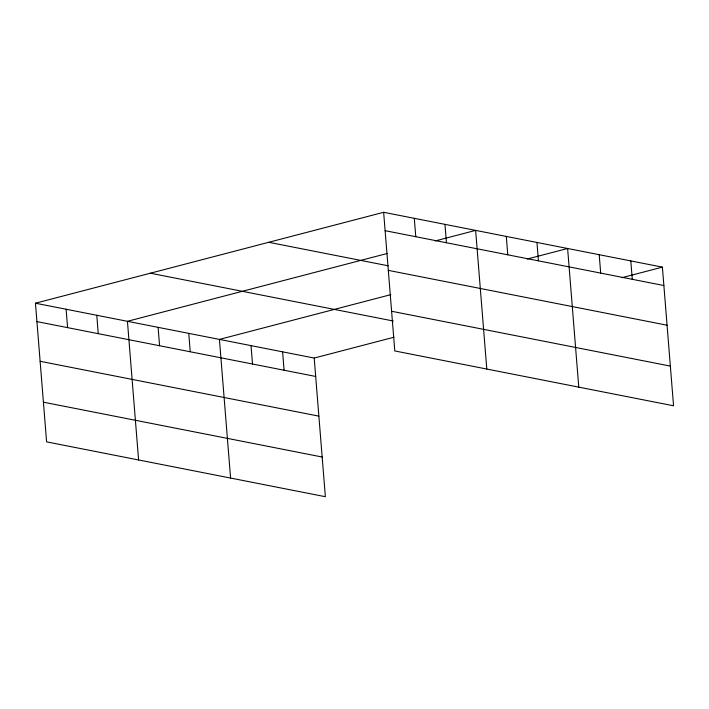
<?xml version="1.0" encoding="UTF-8"?>
<svg xmlns="http://www.w3.org/2000/svg" width="709" height="709" viewBox="0 0 709 709"><rect width="100%" height="100%" fill="white"/><g stroke="black" fill="none" stroke-linecap="round" stroke-linejoin="round"><path stroke-width="1.06" d="M35.45 303.213L314.202 358.054L325.36 496.708L46.608 441.867L35.45 303.213L383.64 212.292L662.392 267.133L673.55 405.787L394.798 350.946L383.64 212.292M387.327 253.45L127.434 321.31L138.592 459.964M435.202 240.945L475.633 230.39L486.791 369.043M390.854 294.643L219.427 339.407L230.585 478.061M527.186 259.042L567.617 248.487L578.774 387.141M314.202 358.054L393.991 337.218M621.961 277.689L662.392 267.133M385.12 230.682L663.872 285.532M268.738 242.292L388.222 265.804M388.319 270.368L667.063 325.218M391.607 311.26L670.359 366.101M150.352 273.204L393.3 321.009M36.93 321.602L315.682 376.452M40.121 361.289L318.873 416.139M43.417 402.18L322.161 457.021M630.806 260.921L632.286 279.311M599.211 254.699L600.691 273.098M536.952 242.451L538.432 260.85M506.297 236.416L507.777 254.815M444.968 224.354L446.448 242.753M414.304 218.319L415.784 236.717M282.607 351.841L284.087 370.231M251.021 345.62L252.501 364.018M188.762 333.372L190.242 351.77M158.098 327.336L159.578 345.735M96.778 315.275L98.259 333.673M66.114 309.239L67.594 327.638"/></g></svg>
